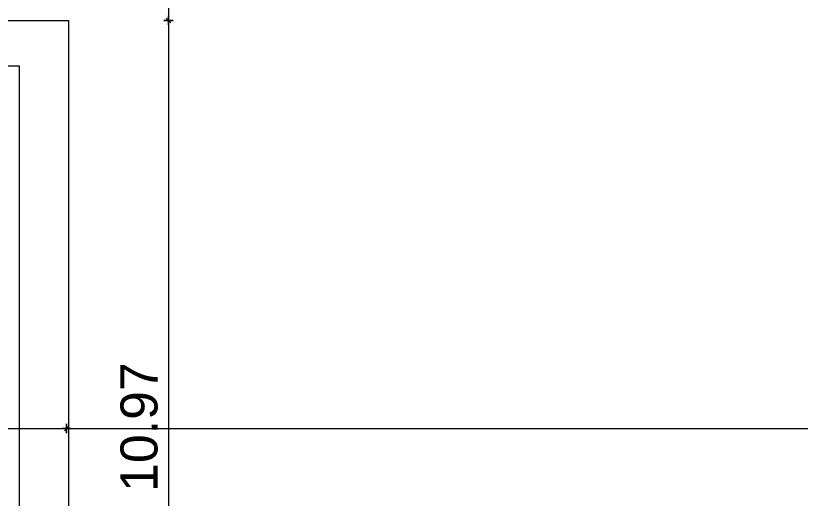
# Model space of a CAD drawing. Header units: metres. Extents: x 147 to 427, y -16 to 162.
# Drawn here: x 303.23 to 313.82, y 111.74 to 118.25 of the extents above; entities that cross this region are included whole.
import ezdxf

# ---------------------------------------------------------------- set-up
doc = ezdxf.new("R2010")
doc.units = ezdxf.units.M
doc.layers.add('1053_ARQ_BASE_MATADOURO_2_dwg', color=7, linetype='Continuous', lineweight=5, true_color=0x767676)
doc.layers.add('1053_ARQ_BASE_MATADOURO_dwg', color=7, linetype='Continuous', lineweight=5, true_color=0x767676)
doc.layers.add('A-COTAS', color=7, linetype='Continuous', lineweight=9)
doc.layers.add('A-PISO', color=7, linetype='Continuous', lineweight=5)
doc.styles.add('Arial_4', font='arial.ttf', dxfattribs={"height": 0.5})

# ---------------------------------------------------------------- blocks, each defined once
blk = doc.blocks.new('1053_ARQ_BASE_MATADOURO_dwg_PU-Tick-4039619-TÉRREO 1_20 - Dependente 1')
at = {"layer": 'A-COTAS', "color": 253, "true_color": 0xaaaaaa}
for p, q in [((1, 0), (-1, 0)), ((-0.5, -0.5), (0.5, 0.5)), ((0, -1), (0, 1))]:
    blk.add_line(p, q, dxfattribs=at)
blk = doc.blocks.new('1053_ARQ_BASE_MATADOURO_dwg_arq geral tgov-4039641-TÉRREO 1_20 - Dependente 1')
at = {"color": 253, "lineweight": 5, "true_color": 0xaaaaaa, "flags": 128}
blk.add_lwpolyline([(-3.17, 14.428), (-3.17, 20.158), (-12.42, 20.158), (-12.42, 34.848), (-12.42, 34.998), (5.346, 34.998), (5.346, 26.628)], dxfattribs=at)
at = {"layer": 'A-COTAS', "color": 253, "true_color": 0xaaaaaa}
for p, q in [((6.695, 39.937), (6.695, 35.061)), ((6.695, 34.936), (6.695, 24.091)), ((-12.358, 29.495), (5.257, 29.495)), ((5.382, 29.495), (29.267, 29.495))]:
    blk.add_line(p, q, dxfattribs=at)
for p, xscale, yscale, zscale, rotation in [((6.695, 34.998), 0.06250000000000001, 0.06250000000000001, 0.06250000000000001, 89.99999999999962), ((6.695, 34.998), 0.0625, 0.0625, 0.0625, 269.9999999999996), ((5.32, 29.495), 0.0625, 0.0625, 0.0625, 180)]:
    blk.add_blockref('1053_ARQ_BASE_MATADOURO_dwg_PU-Tick-4039619-TÉRREO 1_20 - Dependente 1', p, dxfattribs=dict(xscale=xscale, yscale=yscale, zscale=zscale, rotation=rotation))
at = {"xscale": 0.0625, "yscale": 0.0625, "zscale": 0.0625}
blk.add_blockref('1053_ARQ_BASE_MATADOURO_dwg_PU-Tick-4039619-TÉRREO 1_20 - Dependente 1', (5.32, 29.495), dxfattribs=at)
at = {"layer": 'A-COTAS', "insert": (6.046, 29.513), "char_height": 0.5, "width": 2.0932, "attachment_point": 2, "rotation": 90, "line_spacing_factor": 0.941778, "style": 'Arial_4'}
blk.add_mtext('10.97', dxfattribs=at)
blk = doc.blocks.new('1053_ARQ_BASE_MATADOURO_dwg-3625622-TÉRREO 1_20 - Dependente 1')
blk.add_blockref('1053_ARQ_BASE_MATADOURO_dwg_arq geral tgov-4039641-TÉRREO 1_20 - Dependente 1', (130.21, 83.186))
blk = doc.blocks.new('1053_ARQ_BASE_MATADOURO_2_dwg-3637054-TÉRREO 1_20 - Dependente 1')
at = {"layer": 'A-PISO', "color": 253, "true_color": 0xaaaaaa, "flags": 128}
blk.add_lwpolyline([(127.349, 84.128), (134.643, 84.128), (134.643, 76.378), (134.893, 76.378), (134.893, 84.378), (127.143, 84.378)], dxfattribs=at)

msp = doc.modelspace()

# ---------------------------------------------------------------- block references
at = {"layer": '1053_ARQ_BASE_MATADOURO_2_dwg', "color": 253, "true_color": 0xaaaaaa}
msp.add_blockref('1053_ARQ_BASE_MATADOURO_2_dwg-3637054-TÉRREO 1_20 - Dependente 1', (168.392, 33.186), dxfattribs=at)
at = {"layer": '1053_ARQ_BASE_MATADOURO_dwg', "color": 253, "true_color": 0xaaaaaa}
msp.add_blockref('1053_ARQ_BASE_MATADOURO_dwg-3625622-TÉRREO 1_20 - Dependente 1', (168.392, 0), dxfattribs=at)

doc.saveas('drawing.dxf')
